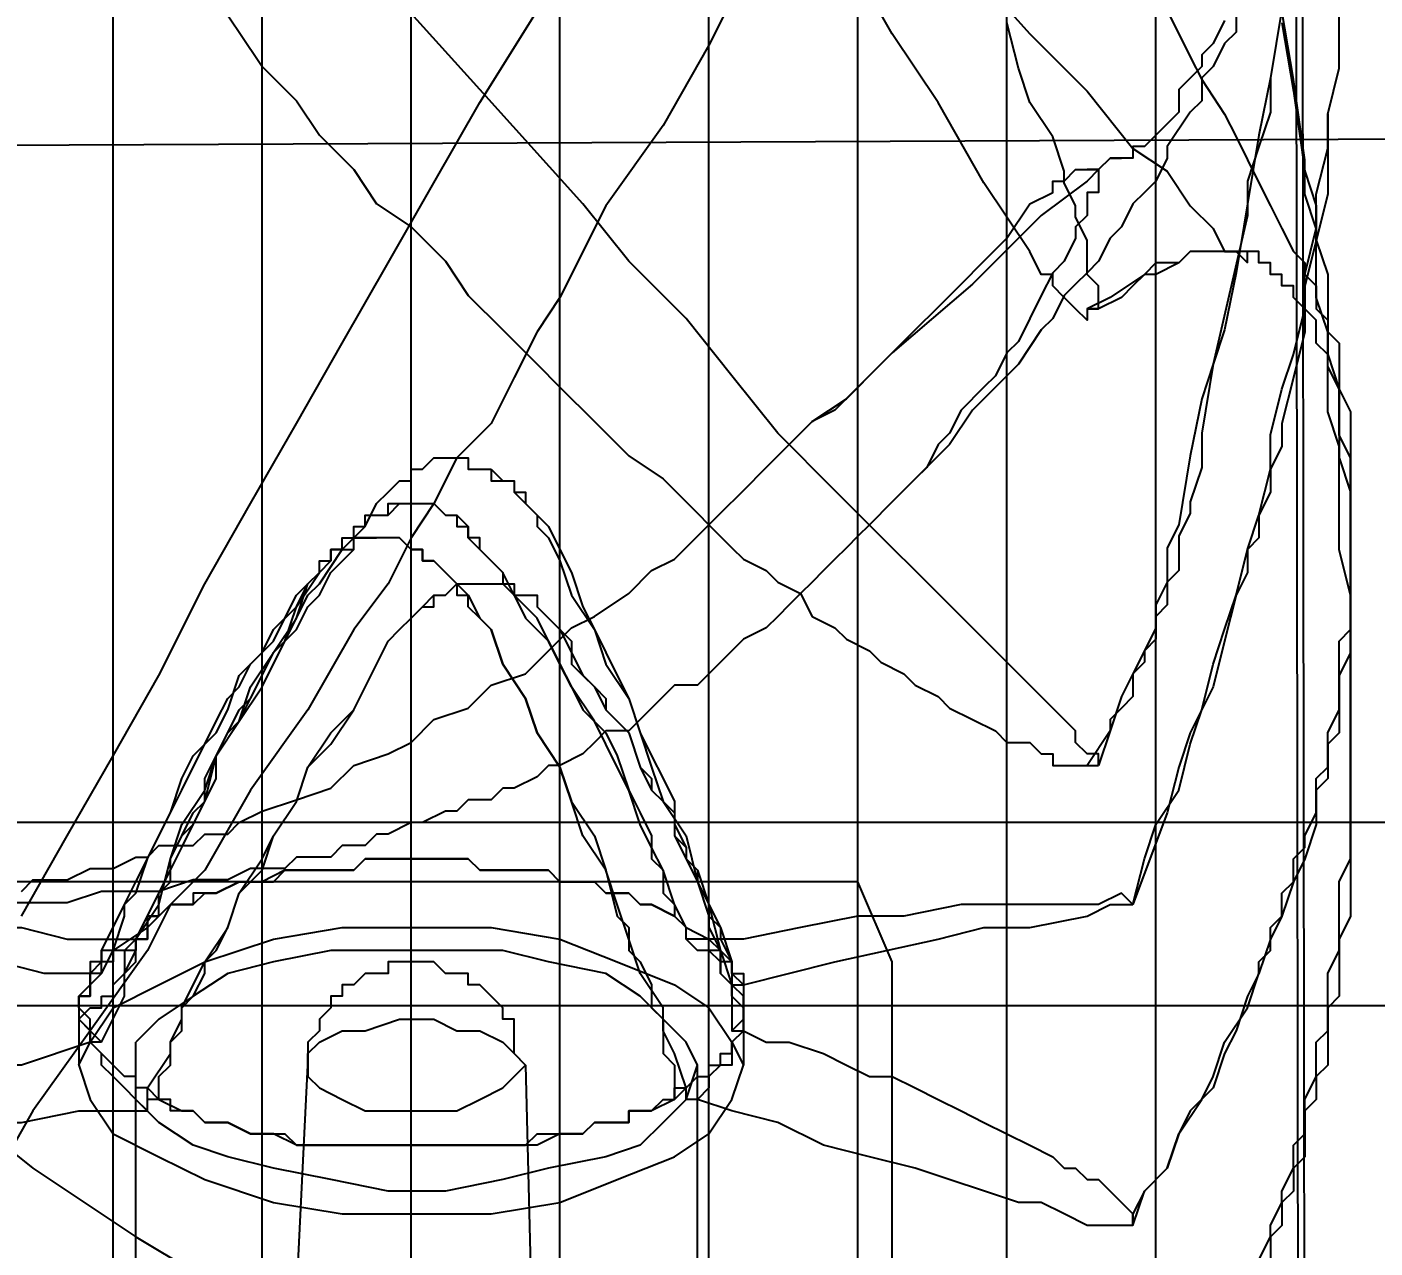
# Model space of a CAD drawing. Header units: millimetres. Extents: x 88585 to 99951, y -167251 to -159927.
# Drawn here: x 91686.1 to 91763.3, y -164192.7 to -164122.7 of the extents above; entities that cross this region are included whole.
import ezdxf

# ---------------------------------------------------------------- set-up
doc = ezdxf.new("R2010")
doc.units = ezdxf.units.MM
doc.header["$LTSCALE"] = 13
doc.layers.add('1', color=4, linetype='Continuous')
doc.layers.add('标注、文本', color=3, linetype='Continuous', lineweight=25)
doc.styles.get("Standard").update_dxf_attribs({"font": 'gbenor.shx', "bigfont": 'gbcbig.shx'})
doc.dimstyles.new('1-15', dxfattribs={"dimscale": 14, "dimtxt": 3.5, "dimasz": 2, "dimexe": 1.5, "dimexo": 0.5, "dimgap": 0.5, "dimtad": 1, "dimtoh": 1, "dimdec": 1, "dimdsep": 46, "dimtxsty": 'Standard', "dimcen": 2.5, "dimclrd": 3, "dimclre": 3, "dimclrt": 3, "dimadec": 0, "dimazin": 2, "dimtfac": 1, "dimtdec": 1, "dimtmove": 0, "dimatfit": 2, "dimfxl": 1, "dimarcsym": 0})

# ---------------------------------------------------------------- blocks, each defined once
blk = doc.blocks.new('A$C6BCA710F')
at = {"layer": '1'}
for points in [[(104.397, 525.27), (104.397, 5.253)], [(112.933, 525.27), (112.933, 5.253)], [(121.469, 525.27), (121.469, 5.253)], [(130.004, 525.27), (130.004, 5.253)], [(138.54, 525.27), (138.54, 5.253)], [(147.075, 525.27), (147.075, 5.253)], [(155.611, 525.27), (155.611, 5.253)], [(164.147, 524.613), (164.147, 5.253)], [(172.682, 523.3), (172.026, 7.222)], [(208.795, 489.814), (59.093, 489.814)], [(99.145, 483.248), (99.801, 482.592), (101.114, 482.592), (101.771, 482.592), (103.084, 481.935), (103.741, 481.935), (104.397, 481.935), (105.71, 481.279), (106.367, 481.279), (107.024, 480.622), (108.337, 480.622), (108.993, 480.622), (109.65, 479.965), (110.963, 479.965), (111.62, 479.309), (112.933, 478.652), (114.903, 477.996), (116.872, 477.339), (118.186, 476.026), (120.155, 475.369), (121.469, 474.713), (122.782, 473.4), (124.752, 472.743), (126.065, 471.43), (128.034, 470.773), (129.348, 469.46), (130.661, 468.147), (131.974, 467.49), (133.944, 466.177), (135.257, 464.864), (136.57, 464.207), (137.883, 462.894), (139.196, 461.581), (140.51, 460.268), (141.823, 458.955), (143.136, 457.641), (144.449, 456.328)], [(168.743, 432.691), (168.743, 434.004), (168.086, 434.661), (167.43, 435.974), (166.773, 436.631), (166.773, 437.944), (166.117, 438.6), (164.803, 440.57), (164.803, 441.227), (164.147, 442.54), (163.49, 443.196), (162.834, 443.853), (162.177, 445.166), (161.52, 445.823), (160.864, 447.136), (160.207, 447.793), (159.551, 448.449), (158.894, 449.106), (158.237, 450.419), (157.581, 451.076), (156.268, 453.045), (154.955, 454.358), (153.641, 455.672), (152.328, 457.641), (149.045, 460.924), (147.732, 462.238), (147.075, 462.894), (146.419, 463.551), (145.762, 464.207), (145.106, 464.864), (144.449, 465.52), (143.793, 466.177), (143.136, 466.834), (142.479, 467.49), (141.823, 468.147), (140.51, 468.803), (139.853, 469.46), (139.196, 470.117), (138.54, 470.773), (137.883, 471.43), (136.57, 471.43), (135.914, 472.086), (135.257, 472.743), (134.6, 473.4), (133.944, 474.056), (132.631, 474.056), (131.974, 474.713), (131.317, 475.369), (130.004, 476.026), (129.348, 476.026), (128.691, 476.682), (127.378, 477.339), (126.721, 477.339), (126.065, 477.996), (124.752, 477.996), (124.095, 478.652), (123.438, 478.652), (122.125, 479.309), (121.469, 479.309), (120.155, 479.965), (119.499, 479.965), (118.842, 480.622), (117.529, 480.622), (116.872, 481.279), (115.559, 481.279), (114.903, 481.279), (114.246, 481.935), (112.933, 481.935), (112.276, 481.935), (110.963, 482.592), (110.307, 482.592), (108.993, 482.592), (107.024, 483.248), (105.054, 483.248), (103.741, 483.248), (101.771, 483.905), (99.801, 483.905), (97.831, 483.905)], [(208.795, 479.309), (53.84, 479.309)], [(160.864, 476.026), (160.864, 475.369), (160.207, 475.369), (159.551, 474.713), (159.551, 474.056), (158.894, 473.4), (158.237, 472.743), (154.955, 469.46), (151.672, 466.177), (150.359, 464.864), (149.045, 463.551), (145.762, 460.268), (142.479, 456.985), (139.853, 453.702), (137.227, 450.419), (133.944, 447.136), (131.317, 443.853), (125.408, 437.287), (119.499, 430.721)], [(143.793, 466.177), (144.449, 467.49), (145.762, 468.147), (146.419, 468.803), (147.732, 469.46), (148.389, 470.117), (149.702, 470.773), (150.359, 471.43), (151.672, 472.086), (152.328, 472.743), (153.641, 473.4), (154.955, 474.056), (155.611, 474.713), (156.924, 474.713), (157.581, 475.369), (158.237, 475.369), (158.237, 476.026), (158.894, 476.026), (159.551, 476.026), (160.207, 476.026)], [(171.369, 432.691), (170.713, 436.631), (170.056, 439.914), (169.399, 443.853), (168.743, 447.793), (168.086, 451.076), (167.43, 453.045), (166.773, 455.015), (166.117, 458.298), (165.46, 462.238), (164.803, 463.551), (164.803, 465.52), (164.147, 466.834), (164.147, 467.49), (164.147, 468.147), (163.49, 469.46), (163.49, 470.117), (162.834, 470.773), (162.834, 472.086), (162.177, 472.743), (161.52, 473.4), (161.52, 474.056), (160.207, 476.026)], [(160.207, 476.026), (160.864, 476.026)], [(171.369, 432.691), (170.713, 436.631), (170.713, 438.6), (170.056, 440.57), (169.399, 442.54), (169.399, 444.51), (167.43, 453.045), (166.773, 456.985), (166.773, 458.955), (166.117, 460.924), (166.117, 461.581), (165.46, 462.894), (165.46, 463.551), (165.46, 464.864), (164.803, 465.52), (164.803, 466.834), (164.147, 467.49), (164.147, 468.803), (163.49, 469.46), (162.834, 470.773), (162.177, 472.086), (161.52, 474.056), (160.864, 476.026)], [(110.307, 432.035), (111.62, 434.004), (112.933, 435.974), (114.903, 437.944), (116.216, 439.914), (118.186, 441.883), (119.499, 443.853), (121.469, 445.166), (123.438, 447.136), (124.752, 449.106), (126.721, 451.076), (128.691, 453.045), (130.004, 454.358), (131.974, 456.328), (133.944, 458.298), (135.914, 459.611), (137.883, 461.581), (138.54, 462.238), (139.853, 463.551), (140.51, 464.207), (141.823, 464.864), (142.479, 465.52), (143.793, 466.177)], [(160.864, 442.54), (160.864, 443.196), (160.207, 443.196), (160.207, 443.853), (160.207, 444.51), (159.551, 445.166), (159.551, 445.823), (158.894, 447.136), (158.237, 447.793), (157.581, 449.106), (156.924, 450.419), (156.268, 451.732), (155.611, 452.389), (154.955, 453.702), (154.298, 454.358), (152.985, 455.672), (152.328, 456.985), (151.672, 457.641), (151.015, 458.955), (150.359, 459.611), (149.045, 460.924)], [(144.449, 456.328), (146.419, 455.015), (148.389, 453.045), (150.359, 451.076), (151.672, 449.762), (155.611, 445.823), (156.924, 443.853), (158.237, 443.196), (158.237, 442.54), (158.894, 442.54), (159.551, 441.883), (160.864, 441.883), (161.52, 441.227)], [(162.177, 441.227), (161.52, 441.227), (160.864, 441.883), (160.207, 442.54), (157.581, 444.51), (155.611, 446.48), (153.641, 448.449), (149.045, 452.389), (147.075, 454.358), (145.762, 455.672), (144.449, 456.328)], [(159.551, 441.883), (160.207, 441.883)], [(160.207, 441.883), (160.864, 441.883), (160.864, 442.54)], [(168.086, 433.348), (167.43, 434.661), (166.773, 435.318), (166.773, 435.974), (165.46, 437.287), (165.46, 438.6), (164.803, 439.257), (164.147, 439.914), (163.49, 440.57), (162.834, 440.57), (162.834, 441.227), (162.177, 441.227), (161.52, 441.227), (160.864, 441.883), (160.207, 441.883)], [(161.52, 441.227), (162.177, 441.227)], [(141.166, 140.51), (138.54, 145.762), (135.914, 150.359), (132.631, 154.955), (130.004, 160.207), (128.691, 162.177), (127.378, 164.803), (126.065, 167.43), (124.095, 169.4), (122.782, 172.026), (121.469, 173.996), (120.155, 176.622), (118.186, 179.248), (115.559, 183.845), (112.276, 188.441), (109.65, 193.037), (107.68, 195.007), (106.367, 197.633), (103.084, 202.229), (99.801, 206.825), (97.175, 211.421)], [(99.145, 195.663), (101.771, 191.067), (104.397, 186.471), (107.024, 181.875), (109.65, 176.622), (112.276, 172.026), (114.903, 167.43), (117.529, 162.834), (120.155, 158.238), (122.782, 153.641), (125.408, 149.045), (128.691, 143.793)], [(81.417, 196.976), (83.387, 197.633), (84.7, 198.946), (86.013, 200.259), (87.983, 201.572), (90.609, 203.542), (93.892, 205.512), (96.518, 207.482), (99.801, 210.108), (105.71, 214.047), (108.993, 216.017), (111.62, 217.987), (114.903, 219.957), (117.529, 221.927), (120.812, 224.553), (123.438, 226.523), (129.348, 231.119), (133.287, 233.745), (135.257, 235.715), (137.227, 237.028), (138.54, 238.998), (140.51, 240.311), (144.449, 243.594)], [(147.075, 242.281), (147.075, 193.693)], [(149.045, 240.968), (149.045, 198.289)], [(114.246, 231.119), (115.559, 204.199)], [(128.034, 204.199), (128.691, 231.119)], [(171.369, 144.449), (172.026, 148.389), (172.682, 152.985), (173.339, 154.955), (173.339, 156.924), (173.996, 158.894), (173.996, 160.864), (173.996, 163.49), (174.652, 165.46), (174.652, 167.43), (174.652, 169.4), (175.309, 171.369), (175.309, 173.996), (175.309, 175.965), (175.309, 177.935), (175.309, 179.905), (175.309, 181.875), (175.309, 184.501), (175.309, 186.471), (175.309, 188.441), (175.309, 190.41), (175.309, 192.38), (175.309, 193.693), (175.309, 195.007), (175.309, 195.663), (174.652, 196.976), (174.652, 197.633), (174.652, 198.946), (174.652, 200.259), (173.996, 200.916), (173.996, 202.229), (173.996, 202.885), (173.996, 204.199), (173.339, 204.855), (173.339, 206.169), (172.682, 206.825), (172.682, 208.138), (172.682, 209.451), (172.026, 210.108), (172.026, 211.421), (171.369, 212.078), (171.369, 213.391), (170.713, 214.047), (170.713, 215.361)], [(170.056, 215.361), (170.713, 214.047), (170.713, 213.391), (171.369, 212.078), (171.369, 211.421), (172.026, 210.108), (172.026, 208.795), (172.682, 208.138), (172.682, 206.825), (172.682, 206.169), (173.339, 204.855), (173.339, 204.199), (173.339, 202.885), (173.996, 202.229), (173.996, 200.916), (173.996, 200.259), (173.996, 198.946), (174.652, 197.633), (174.652, 196.976), (174.652, 195.663), (174.652, 195.007), (174.652, 193.693), (175.309, 192.38), (175.309, 191.724), (175.309, 189.754), (175.309, 187.784), (175.309, 185.158), (175.309, 183.188), (175.309, 181.218), (175.309, 179.248), (175.309, 177.279), (174.652, 174.652), (174.652, 172.683), (174.652, 170.713), (174.652, 168.743), (173.996, 166.773), (173.996, 164.803), (173.996, 162.177), (173.339, 160.207), (173.339, 158.238), (173.339, 156.268), (172.682, 154.298), (172.682, 152.328), (172.026, 147.732), (171.369, 143.793)], [(105.71, 223.896), (105.71, 204.199)], [(137.883, 223.896), (137.883, 204.199)], [(164.803, 143.793), (165.46, 145.106), (166.117, 146.419), (166.773, 147.732), (168.086, 149.702), (168.743, 151.015), (169.399, 152.328), (170.056, 153.641), (170.713, 154.955), (171.369, 156.268), (172.026, 157.581), (172.682, 158.238), (172.682, 158.894), (173.339, 159.551), (173.339, 160.864), (173.996, 161.521), (173.996, 162.177), (174.652, 162.834), (174.652, 164.147), (174.652, 164.803), (174.652, 165.46), (175.309, 166.773), (175.309, 167.43), (175.309, 168.086), (175.309, 169.4), (175.309, 170.056), (175.309, 171.369), (175.309, 172.026), (175.309, 172.683), (175.309, 173.996), (175.309, 174.652), (175.309, 175.309), (175.309, 176.622), (175.309, 177.279), (175.309, 177.935), (175.309, 179.248), (175.309, 179.905), (175.309, 180.562), (174.652, 181.875), (174.652, 182.531), (174.652, 183.188), (174.652, 184.501), (174.652, 185.158), (173.996, 185.814), (173.996, 187.127), (173.996, 187.784), (173.339, 188.441), (173.339, 189.754), (173.339, 190.41), (172.682, 192.38), (172.026, 193.693), (171.369, 195.663), (170.713, 196.976), (170.056, 198.946), (169.399, 200.259), (168.743, 202.229), (168.086, 203.542), (167.43, 205.512), (166.117, 206.825), (165.46, 208.138), (164.803, 210.108), (163.49, 211.421), (162.834, 212.734), (162.834, 213.391)], [(162.177, 213.391), (161.52, 213.391), (160.864, 213.391), (160.207, 213.391), (158.894, 212.734), (157.581, 212.078), (156.268, 212.078), (150.359, 210.108), (147.732, 209.451), (145.106, 208.795), (142.479, 207.482), (139.853, 206.825), (137.883, 206.169), (137.227, 206.169)], [(162.834, 213.391), (162.177, 213.391)], [(162.834, 213.391), (162.834, 212.734)], [(162.834, 213.391), (163.49, 211.421), (164.803, 210.108), (165.46, 208.138), (166.773, 206.169), (167.43, 204.855), (168.086, 202.885), (169.399, 200.916), (170.056, 198.946), (170.056, 198.289), (170.713, 197.633), (170.713, 196.32), (171.369, 195.663), (171.369, 194.35), (172.026, 193.693), (172.026, 192.38), (172.682, 191.724), (172.682, 191.067), (173.339, 189.754), (173.339, 189.097), (173.339, 187.784), (173.996, 187.127), (173.996, 185.814), (173.996, 185.158), (174.652, 183.845), (174.652, 183.188), (174.652, 181.875), (174.652, 181.218), (174.652, 179.905), (175.309, 179.248), (175.309, 177.935), (175.309, 177.279), (175.309, 175.965), (175.309, 175.309), (175.309, 173.996), (175.309, 173.339), (175.309, 172.026), (175.309, 171.369), (175.309, 170.056), (175.309, 169.4), (174.652, 168.086), (174.652, 167.43), (174.652, 166.117), (174.652, 165.46), (173.996, 164.147), (173.996, 163.49), (173.339, 162.834), (173.339, 162.177), (173.339, 161.521), (172.682, 160.864), (172.026, 160.207), (172.026, 159.551), (171.369, 159.551), (171.369, 158.894), (170.713, 158.894), (170.713, 158.238), (170.056, 158.238), (170.056, 157.581), (169.399, 157.581), (168.743, 157.581), (168.086, 157.581), (167.43, 157.581), (166.773, 157.581), (166.117, 157.581)], [(104.397, 208.138), (107.024, 209.451), (109.65, 210.765), (113.59, 212.078), (117.529, 212.734), (121.469, 212.734), (126.065, 212.734), (130.004, 212.078), (133.287, 210.765), (136.57, 209.451), (138.54, 208.138), (139.853, 206.169), (140.51, 204.199)], [(140.51, 202.229), (141.823, 202.885), (143.136, 202.885), (145.106, 203.542), (146.419, 204.199), (147.732, 204.855), (149.045, 204.855), (150.359, 205.512), (151.672, 206.169), (152.985, 206.825), (154.298, 207.482), (155.611, 208.138), (156.924, 208.795), (158.237, 209.451), (158.894, 210.108), (159.551, 210.108), (160.207, 210.765), (160.864, 210.765), (161.52, 211.421), (162.177, 212.078), (162.834, 212.734)], [(137.227, 206.169), (135.914, 207.482), (134.6, 208.795), (132.631, 209.451), (129.348, 210.108), (126.721, 210.765), (123.438, 211.421), (120.155, 211.421), (116.872, 210.765), (113.59, 210.108), (110.963, 209.451), (108.993, 208.795), (107.024, 207.482), (105.71, 206.169), (105.71, 204.199)], [(106.367, 206.825), (105.71, 206.169), (105.054, 205.512), (104.397, 204.855), (103.741, 204.199), (103.741, 203.542), (103.084, 202.885), (99.145, 204.199), (96.518, 204.199), (94.549, 204.855), (89.952, 205.512), (86.013, 206.169), (81.417, 207.482), (79.447, 207.482), (76.821, 208.138), (72.881, 208.795), (71.568, 208.795), (70.255, 208.795), (69.598, 208.795), (68.942, 209.451), (68.285, 209.451)], [(121.469, 174.652), (122.125, 174.652), (122.125, 175.309), (122.782, 175.309), (123.438, 175.965), (124.095, 176.622), (124.095, 177.279), (124.752, 177.279), (125.408, 178.592), (126.065, 179.248), (126.721, 181.218), (128.034, 183.188), (128.691, 185.158), (130.004, 187.127), (130.661, 189.097), (131.974, 191.067), (132.631, 193.037), (133.287, 195.663), (133.944, 196.32), (133.944, 197.633), (134.6, 198.289), (135.257, 199.603), (135.257, 200.916), (135.914, 201.572), (135.914, 202.885), (135.914, 203.542), (136.57, 204.199), (136.57, 204.855), (136.57, 205.512), (136.57, 206.169), (135.257, 206.825), (133.944, 206.825), (133.944, 207.482), (133.287, 207.482), (132.631, 207.482), (131.974, 207.482), (131.317, 208.138), (130.661, 208.138), (130.004, 208.138), (128.691, 208.795), (127.378, 208.795), (126.065, 208.795), (125.408, 208.795), (124.095, 208.795), (122.782, 208.795), (121.469, 208.795), (120.155, 208.795), (119.499, 208.795), (118.186, 208.795), (116.872, 208.795), (115.559, 208.795), (114.903, 208.795), (113.59, 208.138), (112.276, 208.138), (110.963, 207.482), (110.307, 207.482), (109.65, 207.482), (108.993, 206.825), (108.337, 206.825), (107.68, 206.825), (107.68, 206.169), (107.024, 206.169), (106.367, 205.512), (105.71, 205.512), (105.71, 204.855), (105.054, 204.855), (104.397, 204.199), (103.741, 203.542), (103.084, 202.885), (103.084, 202.229), (103.084, 201.572), (102.428, 200.916)], [(107.024, 206.169), (108.337, 206.825), (108.993, 206.825), (109.65, 207.482), (110.307, 207.482), (110.963, 207.482), (112.276, 208.138), (112.933, 208.138), (114.246, 208.138), (114.903, 208.795), (116.216, 208.795), (117.529, 208.795), (118.186, 208.795), (119.499, 208.795), (120.812, 208.795), (121.469, 208.795), (122.782, 208.795), (123.438, 208.795), (124.752, 208.795), (126.065, 208.795), (126.721, 208.795), (128.034, 208.795), (128.691, 208.138), (130.004, 208.138), (131.317, 208.138), (131.974, 207.482), (133.287, 207.482), (133.944, 207.482), (133.944, 206.825), (134.6, 206.825), (135.257, 206.825), (135.914, 206.169), (136.57, 206.169), (137.227, 205.512), (137.883, 204.855), (138.54, 204.855), (138.54, 204.199), (139.196, 204.199), (139.196, 203.542), (139.853, 203.542), (139.853, 202.885), (140.51, 202.229), (140.51, 201.572), (140.51, 200.916)], [(92.579, 208.138), (93.892, 208.138), (95.862, 207.482), (99.145, 207.482), (102.428, 206.825), (106.367, 206.825)], [(103.084, 206.169), (104.397, 208.138)], [(106.367, 206.825), (106.367, 205.512)], [(115.559, 204.199), (115.559, 204.855), (116.216, 205.512), (117.529, 206.169), (118.842, 206.825), (120.812, 206.825), (122.782, 206.825), (124.095, 206.825), (125.408, 206.169), (126.721, 205.512), (127.378, 204.855), (128.034, 204.199)], [(102.428, 204.199), (103.084, 206.169)], [(107.024, 206.169), (106.367, 206.169), (106.367, 205.512)], [(106.367, 205.512), (107.024, 206.169)], [(106.367, 205.512), (107.68, 203.542), (107.68, 202.885), (108.337, 201.572), (108.337, 200.916), (108.993, 199.603), (109.65, 198.289), (110.963, 196.32), (111.62, 194.35), (112.933, 192.38), (113.59, 191.067), (114.903, 189.097), (115.559, 187.127), (116.872, 185.158), (118.186, 183.845), (120.155, 179.905), (120.812, 179.248), (121.469, 178.592), (122.125, 177.935), (122.782, 177.279)], [(107.024, 206.169), (107.024, 205.512), (107.024, 204.855), (107.68, 204.199), (107.68, 202.885), (108.337, 202.229), (108.337, 200.916), (108.993, 200.259), (109.65, 198.946), (109.65, 198.289), (110.307, 197.633), (110.963, 196.32), (111.62, 194.35), (112.933, 193.037), (113.59, 191.067), (114.903, 189.097), (115.559, 187.127), (116.872, 185.814), (118.186, 183.845), (120.155, 179.905), (120.812, 179.248), (121.469, 178.592), (122.125, 177.935), (122.782, 177.935), (122.782, 177.279), (123.438, 177.279), (124.095, 176.622), (124.752, 176.622), (126.065, 176.622)], [(137.227, 205.512), (136.57, 203.542), (135.914, 202.229), (135.914, 200.916), (134.6, 198.946), (133.944, 196.976), (133.287, 195.007), (132.631, 193.037), (131.317, 191.067), (130.661, 189.097), (130.004, 187.127), (128.691, 185.158), (128.034, 183.188), (126.721, 181.218), (126.065, 179.248), (125.408, 178.592), (124.752, 177.935), (124.752, 177.279), (124.095, 176.622), (123.438, 175.965), (122.782, 175.309), (122.125, 175.309), (122.125, 174.652), (121.469, 174.652), (120.812, 173.996), (120.155, 173.996), (119.499, 173.996), (118.842, 173.996), (118.186, 173.996), (117.529, 174.652), (116.872, 174.652), (116.872, 175.309)], [(126.065, 170.056), (126.065, 170.713), (126.721, 170.713), (127.378, 170.713), (127.378, 171.369), (128.034, 171.369), (128.034, 172.026), (128.691, 172.683), (128.691, 173.339), (129.348, 173.996), (130.004, 175.309), (130.661, 177.279), (131.974, 179.248), (132.631, 181.218), (133.944, 183.188), (134.6, 185.158), (135.257, 187.127), (135.914, 189.097), (137.227, 191.067), (137.883, 193.693), (138.54, 195.663), (138.54, 196.32), (139.196, 197.633), (139.853, 199.603), (139.853, 202.229), (140.51, 202.229), (139.853, 202.885), (139.853, 203.542), (139.853, 204.199), (139.196, 204.199), (138.54, 204.855), (138.54, 205.512), (137.883, 206.169), (137.227, 206.169)], [(136.57, 206.169), (137.227, 205.512)], [(136.57, 206.169), (136.57, 205.512), (137.227, 205.512)], [(137.227, 206.169), (137.227, 205.512)], [(137.227, 206.169), (137.883, 204.199)], [(102.428, 200.916), (102.428, 204.199)], [(102.428, 204.199), (103.084, 202.885), (104.397, 200.916), (107.024, 199.603), (109.65, 198.289), (113.59, 196.976), (117.529, 196.32), (121.469, 196.32), (126.065, 196.32), (130.004, 196.976), (133.287, 198.289), (136.57, 199.603), (138.54, 200.916)], [(137.883, 204.199), (137.227, 202.885), (135.914, 201.572), (134.6, 200.259), (132.631, 198.946), (129.348, 198.289), (126.721, 197.633), (123.438, 197.633), (120.155, 197.633), (116.872, 197.633), (113.59, 198.289), (110.963, 198.946), (108.993, 200.259), (107.024, 201.572), (105.71, 202.885)], [(105.71, 204.199), (105.71, 202.885)], [(128.034, 204.199), (127.378, 203.542), (127.378, 202.885), (127.378, 202.229), (127.378, 201.572), (126.721, 201.572), (126.721, 200.916), (126.065, 200.259), (125.408, 199.603), (124.752, 199.603), (124.752, 198.946), (124.095, 198.946), (123.438, 198.946), (122.782, 198.289), (122.125, 198.289), (121.469, 198.289), (120.812, 198.289), (120.155, 198.289), (120.155, 198.946), (119.499, 198.946), (118.842, 198.946), (118.186, 199.603), (117.529, 199.603), (117.529, 200.259), (116.872, 200.259), (116.872, 200.916), (116.216, 201.572), (116.216, 202.229), (115.559, 202.885), (115.559, 203.542), (115.559, 204.199)], [(115.559, 204.199), (115.559, 203.542), (116.216, 202.885), (117.529, 202.229), (118.842, 202.229), (120.812, 201.572), (122.782, 201.572), (124.095, 202.229), (125.408, 202.229), (126.721, 202.885), (127.378, 203.542), (128.034, 204.199)], [(138.54, 200.916), (139.853, 202.885), (140.51, 204.199)], [(140.51, 200.916), (140.51, 204.199)], [(102.428, 201.572), (103.741, 202.885)], [(103.741, 202.885), (103.084, 202.885)], [(103.084, 202.229), (103.084, 202.885)], [(103.741, 202.885), (105.054, 200.259), (105.054, 198.946), (105.71, 198.289), (105.71, 196.976), (106.367, 195.663), (107.024, 194.35), (107.68, 193.693), (107.68, 192.38), (108.337, 191.067), (108.993, 189.754), (109.65, 189.097), (110.307, 186.471), (111.62, 184.501), (112.933, 182.531), (114.246, 179.905), (114.903, 177.935), (116.216, 175.965), (116.872, 175.309), (116.872, 174.652), (117.529, 174.652), (117.529, 173.996), (118.186, 173.996), (118.186, 173.339), (118.842, 173.339), (118.842, 172.683), (119.499, 172.683), (120.155, 172.683), (120.812, 172.026), (121.469, 172.026), (122.125, 172.026), (122.782, 172.026), (123.438, 172.683), (124.095, 172.683), (124.095, 173.339), (124.752, 173.339), (124.752, 173.996), (125.408, 174.652), (126.721, 175.965), (126.721, 176.622), (127.378, 177.279), (128.034, 178.592), (129.348, 179.905), (130.004, 181.218), (130.661, 182.531), (131.317, 183.845), (132.631, 185.158), (133.287, 186.471), (133.944, 188.441), (134.6, 189.754), (135.257, 191.067), (135.257, 192.38), (135.914, 193.037), (135.914, 194.35), (136.57, 195.007), (136.57, 195.663)], [(102.428, 201.572), (103.084, 202.229)], [(139.853, 202.229), (140.51, 201.572)], [(140.51, 202.229), (140.51, 201.572)], [(102.428, 200.916), (102.428, 201.572)], [(102.428, 201.572), (103.084, 200.916), (103.741, 200.916), (103.741, 200.259)], [(107.024, 195.663), (106.367, 196.32), (104.397, 197.633), (103.741, 197.633), (103.741, 198.289), (103.084, 198.289), (103.084, 198.946), (103.084, 199.603), (103.084, 200.259), (102.428, 200.259), (102.428, 200.916)], [(102.428, 200.916), (102.428, 200.259)], [(140.51, 201.572), (140.51, 200.916), (139.853, 200.259), (139.853, 199.603), (139.196, 198.946), (139.196, 198.289), (139.196, 197.633), (138.54, 197.633), (138.54, 196.976)], [(138.54, 196.976), (139.196, 197.633), (139.853, 198.289), (139.853, 198.946), (140.51, 198.946), (140.51, 199.603), (140.51, 200.259), (140.51, 200.916)], [(140.51, 200.916), (140.51, 201.572)], [(140.51, 200.916), (140.51, 200.259)], [(102.428, 200.259), (103.084, 200.259), (103.084, 199.603), (103.741, 198.946), (103.741, 197.633)], [(102.428, 200.259), (103.084, 199.603)], [(102.428, 200.259), (103.741, 198.946)], [(103.741, 200.259), (104.397, 200.259), (104.397, 199.603), (105.054, 198.946)], [(139.853, 199.603), (140.51, 200.259)], [(140.51, 199.603), (140.51, 200.259)], [(140.51, 199.603), (140.51, 200.259)], [(103.084, 199.603), (103.084, 198.946)], [(126.065, 176.622), (126.721, 176.622), (127.378, 176.622), (127.378, 177.279), (128.034, 177.279), (128.691, 177.279), (128.691, 177.935), (129.348, 178.592), (130.004, 179.248), (130.661, 179.905), (130.661, 181.218), (131.974, 182.531), (132.631, 183.188), (132.631, 183.845), (133.287, 184.501), (133.944, 185.158), (134.6, 187.127), (135.257, 187.784), (135.257, 188.441), (135.914, 189.097), (136.57, 189.754), (136.57, 191.067), (137.227, 191.724), (137.227, 192.38), (137.883, 193.037), (138.54, 195.007), (139.196, 196.32), (139.853, 198.289), (139.853, 198.946), (140.51, 199.603)], [(126.065, 176.622), (126.721, 176.622), (127.378, 176.622), (127.378, 177.279), (128.034, 177.279), (128.691, 177.279), (128.691, 177.935), (129.348, 178.592), (130.004, 179.248), (130.661, 180.562), (131.317, 181.875), (131.974, 182.531), (132.631, 183.845), (133.287, 184.501), (133.944, 185.158), (134.6, 187.127), (135.257, 188.441), (135.914, 189.097), (136.57, 189.754), (136.57, 190.41), (137.227, 191.724), (137.227, 192.38), (137.883, 193.037), (137.883, 193.693), (138.54, 195.007), (138.54, 195.663), (139.196, 196.32), (139.196, 196.976), (139.853, 198.289), (139.853, 199.603)], [(140.51, 199.603), (139.853, 198.946), (139.853, 198.289), (139.196, 198.289), (138.54, 197.633), (137.883, 197.633), (137.227, 196.976)], [(139.196, 197.633), (139.196, 198.946), (139.853, 199.603)], [(139.853, 199.603), (140.51, 199.603)], [(140.51, 199.603), (145.762, 198.289), (151.672, 196.976), (154.298, 196.32), (156.924, 196.32), (160.207, 195.663), (161.52, 195.007), (162.177, 195.007), (162.834, 195.007)], [(68.285, 195.663), (68.942, 195.663), (69.598, 195.663), (70.255, 195.663), (72.225, 195.663), (76.164, 195.663), (84.043, 195.663), (87.326, 196.32), (91.266, 196.32), (95.205, 196.32), (99.145, 196.32), (101.771, 196.976), (105.054, 196.976), (105.71, 196.976), (106.367, 196.976), (105.71, 196.976), (105.054, 197.633), (104.397, 197.633), (104.397, 198.289), (103.741, 198.289), (103.084, 198.946)], [(103.084, 198.946), (100.458, 198.946), (97.831, 198.289), (95.862, 198.289), (94.549, 197.633), (90.609, 197.633), (86.669, 196.976), (83.387, 196.976), (79.447, 196.32), (76.164, 196.32), (72.225, 196.32), (70.255, 195.663), (69.598, 195.663), (68.942, 195.663), (68.285, 195.663)], [(103.741, 198.946), (103.084, 198.946)], [(103.741, 198.946), (104.397, 197.633), (105.054, 195.663), (105.054, 195.007), (105.71, 194.35), (106.367, 192.38), (107.024, 191.067), (107.68, 189.754), (108.337, 187.784), (108.993, 186.471), (110.307, 185.158), (110.963, 183.845), (111.62, 181.875), (112.933, 180.562), (113.59, 179.248), (114.903, 177.935), (115.559, 176.622), (116.216, 175.965), (116.216, 175.309), (116.872, 175.309), (116.872, 174.652), (117.529, 174.652), (118.186, 174.652), (118.186, 173.996), (118.842, 173.996), (119.499, 173.996)], [(105.054, 198.946), (105.71, 197.633), (105.71, 196.976), (107.024, 195.007), (107.68, 192.38), (108.337, 190.41), (109.65, 188.441), (110.307, 186.471), (111.62, 184.501), (112.276, 182.531), (113.59, 180.562), (114.903, 178.592), (115.559, 176.622), (116.216, 175.965), (116.872, 175.309), (116.872, 174.652), (117.529, 174.652), (117.529, 173.996), (118.186, 173.996), (118.186, 173.339), (118.842, 173.339), (118.842, 172.683), (119.499, 172.683), (120.155, 172.683), (120.155, 172.026), (120.812, 172.026), (121.469, 172.026), (122.125, 172.026), (122.782, 172.026), (123.438, 172.683), (124.095, 172.683), (124.752, 173.339)], [(107.024, 195.663), (106.367, 195.663), (106.367, 196.32), (106.367, 196.976), (105.71, 196.976), (105.71, 197.633), (105.054, 197.633), (105.054, 198.946)], [(149.045, 198.289), (147.075, 193.693)], [(103.741, 197.633), (104.397, 196.32), (105.054, 195.007), (105.71, 193.693), (106.367, 192.38), (107.024, 191.067), (107.68, 189.754), (108.337, 188.441), (108.993, 187.127), (109.65, 185.814), (110.307, 184.501), (110.963, 183.188), (111.62, 182.531), (112.276, 181.218), (113.59, 179.905), (114.246, 178.592), (114.903, 177.279), (115.559, 176.622), (116.216, 175.965), (116.872, 175.309)], [(106.367, 196.976), (106.367, 195.663)], [(107.024, 195.663), (107.68, 195.007), (108.993, 195.007), (109.65, 194.35), (110.307, 194.35), (111.62, 193.693), (112.276, 193.693), (113.59, 193.693), (114.246, 193.037), (114.903, 193.037), (116.216, 193.037), (116.872, 193.037), (118.186, 193.037), (118.842, 192.38), (120.155, 192.38), (120.812, 192.38), (121.469, 192.38), (122.782, 192.38), (123.438, 192.38), (124.752, 192.38), (125.408, 193.037), (126.721, 193.037), (127.378, 193.037), (128.034, 193.037), (129.348, 193.037), (130.004, 193.693), (131.317, 193.693), (131.974, 193.693), (132.631, 194.35), (133.944, 194.35), (134.6, 195.007), (135.257, 195.007), (136.57, 195.663), (137.227, 196.32), (138.54, 196.976)], [(126.065, 170.056), (126.721, 170.713), (127.378, 170.713), (127.378, 171.369), (128.034, 172.026), (128.691, 172.683), (129.348, 173.339), (130.004, 174.652), (130.661, 175.965), (131.317, 177.935), (131.974, 179.248), (132.631, 180.562), (133.287, 181.875), (133.944, 183.188), (134.6, 185.158), (135.257, 186.471), (135.914, 187.784), (136.57, 189.097), (136.57, 191.067), (137.227, 192.38), (137.883, 193.693), (138.54, 195.007), (139.196, 197.633)], [(137.227, 196.976), (137.227, 196.32)], [(162.834, 195.007), (162.177, 194.35), (160.864, 195.007), (159.551, 195.007), (158.237, 195.007), (156.268, 195.007), (152.985, 195.007), (149.702, 195.663), (147.075, 195.663), (143.793, 196.32), (140.51, 196.976), (137.227, 196.976)], [(106.367, 196.32), (107.024, 195.663)], [(106.367, 195.663), (106.367, 196.32)], [(106.367, 196.32), (107.024, 195.663)], [(137.227, 196.32), (136.57, 195.007), (135.914, 193.037), (135.257, 191.724), (134.6, 190.41), (133.944, 188.441), (133.287, 187.127), (132.631, 185.814), (131.974, 184.501), (130.661, 182.531), (130.004, 181.218), (129.348, 179.905), (128.691, 178.592), (127.378, 177.279), (126.721, 175.965), (125.408, 174.652), (125.408, 173.996), (124.752, 173.996), (124.752, 173.339)], [(136.57, 195.663), (137.227, 196.32)], [(136.57, 195.663), (137.227, 196.32)], [(106.367, 195.663), (107.024, 195.663)], [(107.024, 195.663), (107.024, 195.007), (107.024, 194.35), (107.68, 193.693), (107.68, 192.38), (108.337, 191.067), (108.993, 190.41), (109.65, 189.097), (110.307, 187.784), (110.307, 186.471), (110.963, 185.158), (111.62, 184.501), (112.276, 183.188), (112.933, 181.875), (113.59, 180.562), (114.246, 179.905), (114.903, 178.592), (115.559, 177.279), (116.216, 176.622), (117.529, 174.652), (118.186, 173.996), (118.842, 173.339), (119.499, 172.026), (120.155, 171.369), (120.812, 170.713), (121.469, 170.713), (121.469, 170.056), (122.125, 170.056), (122.782, 169.4), (124.095, 169.4), (124.752, 169.4), (124.752, 170.056), (125.408, 170.056), (126.065, 170.056)], [(107.024, 195.663), (107.024, 194.35), (107.68, 193.037), (108.337, 191.724), (108.993, 190.41), (109.65, 189.097), (109.65, 187.784), (110.307, 186.471), (110.963, 185.158), (111.62, 183.845), (112.276, 183.188), (112.933, 181.875), (113.59, 180.562), (114.903, 179.248), (115.559, 177.935), (116.216, 177.279), (116.872, 175.965), (118.186, 174.652), (118.186, 173.996), (118.842, 173.339), (119.499, 172.026), (120.155, 171.369), (120.812, 170.713), (121.469, 170.713), (121.469, 170.056), (122.125, 170.056), (122.782, 169.4)], [(136.57, 195.663), (135.257, 195.007), (134.6, 195.007), (133.944, 194.35), (133.287, 194.35), (132.631, 194.35), (131.974, 193.693), (131.317, 193.693), (130.004, 193.693), (129.348, 193.037), (128.034, 193.037), (127.378, 193.037), (126.721, 193.037), (125.408, 193.037), (124.752, 192.38), (123.438, 192.38), (122.782, 192.38), (121.469, 192.38), (120.812, 192.38), (119.499, 192.38), (118.842, 192.38), (118.186, 193.037), (116.872, 193.037), (116.216, 193.037), (114.903, 193.037), (114.246, 193.037), (112.933, 193.693), (112.276, 193.693), (111.62, 193.693), (110.307, 194.35), (109.65, 194.35), (108.993, 194.35), (108.993, 195.007), (107.68, 195.007), (107.024, 195.663)], [(162.834, 195.007), (163.49, 192.38), (164.147, 190.41), (165.46, 188.441), (166.117, 185.814), (166.773, 183.845), (167.43, 181.218), (168.086, 179.248), (168.743, 177.279), (169.399, 174.652), (170.056, 172.683), (170.713, 170.056), (170.713, 168.086), (171.369, 165.46), (172.026, 163.49), (172.682, 160.864), (172.682, 158.894), (173.339, 156.268), (173.339, 154.298), (173.996, 151.672), (173.996, 149.702), (174.652, 147.076), (174.652, 145.106), (174.652, 142.479)], [(173.996, 154.298), (172.682, 159.551), (172.682, 162.177), (172.026, 164.803), (171.369, 167.43), (171.369, 168.743), (170.713, 170.056), (170.713, 171.369), (170.056, 172.683), (170.056, 173.996), (169.399, 174.652), (169.399, 175.965), (168.743, 177.279), (168.086, 179.905), (167.43, 182.531), (166.117, 185.158), (165.46, 187.127), (164.803, 189.754), (162.834, 195.007)], [(147.075, 193.693), (95.862, 193.693)], [(165.46, 158.238), (164.803, 158.238), (164.147, 158.238), (163.49, 158.894), (161.52, 160.207), (160.207, 160.864), (160.207, 161.521), (159.551, 160.864), (158.894, 160.207), (158.237, 159.551), (158.237, 158.894), (157.581, 158.894), (156.924, 157.581), (155.611, 155.611), (154.298, 153.641), (151.672, 149.045), (149.045, 145.106), (146.419, 140.51)], [(160.207, 160.864), (160.864, 160.864), (160.864, 160.207), (160.864, 159.551), (160.207, 158.894), (160.207, 158.238), (160.207, 156.924), (159.551, 155.611), (159.551, 154.955), (158.894, 153.641), (158.894, 152.985), (158.237, 151.015), (156.924, 149.045), (156.268, 147.076), (155.611, 144.449)], [(165.46, 158.238), (164.147, 158.894), (163.49, 158.894), (162.834, 159.551), (162.177, 160.207), (160.864, 160.864), (160.207, 160.864)], [(122.782, 105.054), (123.438, 105.71), (124.095, 106.367), (125.408, 108.337), (128.034, 111.62), (131.317, 114.903), (133.944, 118.186), (139.853, 125.408), (145.762, 131.974), (151.015, 138.54), (156.924, 145.106), (160.207, 148.389), (162.834, 151.672), (164.803, 152.985), (166.117, 154.955), (167.43, 156.268), (168.086, 157.581), (168.743, 157.581), (169.399, 158.238)], [(166.117, 157.581), (165.46, 158.238)], [(169.399, 158.238), (169.399, 157.581), (168.743, 157.581), (168.086, 157.581), (167.43, 157.581), (166.773, 157.581), (166.117, 157.581)], [(173.996, 149.702), (173.996, 151.672), (173.996, 154.298)], [(208.795, 151.015), (59.093, 151.672)]]:
    blk.add_lwpolyline(points, dxfattribs=at)
blk = doc.blocks.new('*D859')
at = {"layer": 'Defpoints', "color": 0}
for p in [(91994.331, -163568.772), (91994.331, -163897.113), (89816.59, -165461.752)]:
    blk.add_point(p, dxfattribs=at)
at = {"layer": '标注、文本', "color": 3, "lineweight": -2}
for p, q in [((89816.59, -165454.752), (89816.59, -163547.772)), ((91994.331, -163890.113), (91994.331, -163547.772)), ((89844.59, -163568.772), (91966.331, -163568.772))]:
    blk.add_line(p, q, dxfattribs=at)
at = {"layer": '标注、文本', "color": 3}
for points in [[(89844.59, -163564.105), (89844.59, -163573.439), (89816.59, -163568.772)], [(91966.331, -163564.105), (91966.331, -163573.439), (91994.331, -163568.772)]]:
    blk.add_solid(points, dxfattribs=at)
at = {"layer": '标注、文本', "color": 3, "insert": (90905.461, -163537.272), "char_height": 49, "attachment_point": 5}
blk.add_mtext('2178', dxfattribs=at)

msp = doc.modelspace()

# ---------------------------------------------------------------- block references
at = {"layer": '1', "xscale": -1, "rotation": 180}
for p in [(91586.59, -163688.973), (91586.59, -163977.973)]:
    msp.add_blockref('A$C6BCA710F', p, dxfattribs=at)

# ---------------------------------------------------------------- dimensions: what is measured, and where the dimension line sits
at = {"layer": '标注、文本'}
dim = msp.add_linear_dim(base=(91994.331, -163568.772), p1=(89816.59, -165461.752), p2=(91994.331, -163897.113), dimstyle='1-15', override={"dimdec": 0}, dxfattribs=at)
dim.commit()
dim.dimension.update_dxf_attribs({"geometry": '*D859', "text_midpoint": (90905.461, -163537.272)})

doc.saveas('drawing.dxf')
